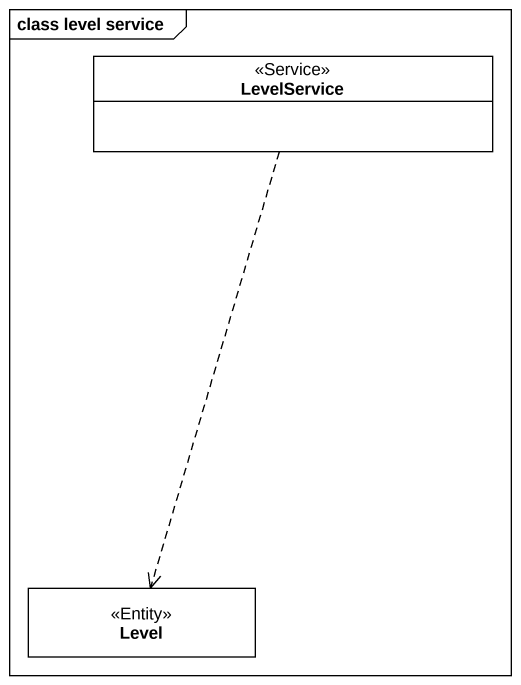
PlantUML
@startuml
mainframe class level service
hide circle
hide empty members
class LevelService <<Service>>
class Level <<Entity>>
LevelService ..> Level
@enduml
